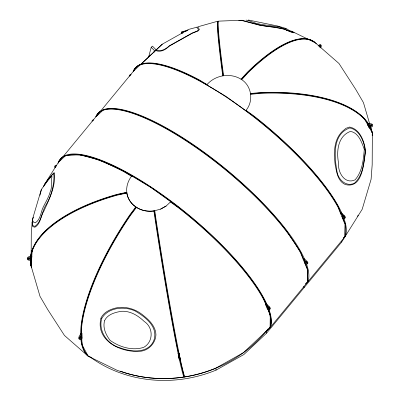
<?xml version="1.0" encoding="UTF-8"?>
<svg xmlns="http://www.w3.org/2000/svg" width="400" height="400" viewBox="0 0 400 400"><rect width="100%" height="100%" fill="white"/><g stroke="black" fill="none" stroke-linecap="round" stroke-linejoin="round"><path stroke-width="0.6" d="M31.135 260.045L31.105 265.585A134.83 58.925 -8 0 1 30.45 260.3M31.155 256.35L31.275 234.18L32.18 222.055L32.59 221.105M206.765 84.875C215.05 75.015 230.49 72.42 241.38 79.42C251.88 85.99 253.845 101.4 245.765 110.65M372.35 133.38L372.18 164.785L371.09 179.32L362.175 209.32L341.62 242.085L266.595 333.135L243.875 354.52L216.11 370.09A123.07 110.615 -13 0 1 91.15 357.72M58.585 163.255L58.6 162.08L95.585 117.195A134.83 38.385 39.5 0 1 188.165 142.215A134.83 38.385 39.5 0 1 300.46 252.6L307.515 269.895L307.34 282.41L270.36 327.295L266.43 330.96M268.14 328.885L266.165 331.28L243.445 352.665L215.68 368.235A123.07 110.615 -13 0 1 120.195 371.2A122.24 109.87 -13 0 0 184.325 376.945L185.175 376.81A122.24 109.87 -13 0 0 265.855 331.57L270.095 327.615L270.265 315.1L267.605 308.59L267.34 308.915L269.355 309.595A3.855 1.1 39.5 0 0 268.18 306.71L265.6 304.64L266.13 303.995L268.71 306.07A3.855 1.1 39.5 0 1 269.885 308.95M307.605 282.09L307.78 269.575L305.19 263.23M31.73 255.85L31.57 260.485L28.64 260.155A3.855 1.685 -8 0 1 28.825 257.55L31.84 256.625L31.73 255.85L28.715 256.775A3.855 1.685 -8 0 0 27.345 258.57M32.195 250.36L31.105 265.98L31.695 267.03M31.57 260.485L31.84 256.625M372.18 135.39L372.35 132.985L364.375 118.795A134.83 58.925 -8 0 0 260.85 92.9L250.74 93.905M39.965 195.275L41.49 189.305L47.885 180.555L50.13 177.855L51.54 176.5L52.03 176.585C50.595 181.475 52.595 186.83 50.225 191.725C48.635 197.96 44.815 203.21 42.37 209.04C40.72 213.79 39.965 219.965 35.325 222.815L33.71 222.31L32.38 220.115L33.465 217.155M148.515 57.515L151.2 47.28L152.445 46.125L156.19 49.935L149.285 56.295M32.36 219.645L41.28 189.645M357.74 216.34L358.09 215.16M43.36 186.795C45.91 181.895 49.59 177.495 53.445 173.535L54.005 173.635L53.64 174.81L53.975 175.555C53.965 185.83 51.31 195.99 45.985 204.865C41.67 211.645 41.795 221.44 34.955 226.355L33.11 225.775L32.335 224.495L32.215 221.595L32.69 220.485M43.925 185.925L44.585 184.36L58.12 162.75A134.83 38.385 39.5 0 1 123.705 171.59L131.52 176.275M320.64 47.935L320.95 47.275A3.855 1.285 -56.5 0 0 319.91 45.355L318.905 46.255M131.74 175.925C127.99 180.77 125.95 186.93 126.875 193.045A23.96 21.535 -13 0 0 135.82 206.89L136.5 207.34A23.96 21.535 -13 0 0 153.905 210.915L160.57 209.145L166.16 206.01L170.74 201.7M79.56 338.94A3.855 1.285 -56.5 0 1 79.455 335.89L81.275 333.12L81.96 333.575L82.12 338.095L80.245 339.39A3.855 1.285 -56.5 0 1 80.135 336.34L81.96 333.575M44.585 184.36L49.625 177.56L53.92 172.795L54.495 172.895L54.165 173.975L54.59 174.92C55.065 188.01 49.015 199.7 43.785 211.285C40.48 216.34 40.64 223.985 34.86 227.24L32.96 226.64L32.33 225.6L32.18 222.055M135.82 206.89L129.79 214.935A134.83 44.945 -56.5 0 0 80.645 334.245M136.125 207.155L130.095 215.2A134.83 44.945 -56.5 0 0 81.38 326.455L81.635 333.78M136.5 207.34L130.47 215.38A134.83 44.945 -56.5 0 0 88.635 356.45L117.48 370.505L121.945 371.81M344.915 217.895A3.855 1.1 39.5 0 0 343.74 215.015L341.155 212.94L340.625 213.585L343.21 215.66A3.855 1.1 39.5 0 1 344.385 218.54L342.37 217.86L342.635 217.54M266.905 305.66L267.435 305.015M304.95 259.485L303.645 258.465L303.115 259.11L304.42 260.13L304.95 259.485L306.225 260.54A3.855 1.1 39.5 0 1 307.4 263.425M341.935 214.605L342.465 213.96M305.125 263.065L304.855 263.385L306.87 264.065A3.855 1.1 39.5 0 0 305.695 261.185L304.42 260.13M305.69 283.805L307.87 281.77L344.855 236.885L345.025 224.37L337.97 207.075A134.83 38.385 39.5 0 0 225.68 96.69A134.83 38.385 39.5 0 0 133.1 71.67L96.115 116.555A134.83 38.395 39.5 0 1 194.285 145.325A134.83 38.395 39.5 0 1 304.665 259.375M241.005 79.235L247.3 72.33A134.83 44.945 -56.5 0 1 314.82 42.52L291.64 31.225L294.16 32.865L291.245 32.145L283.075 28.69L275.45 27.22L267.565 26.42L260.305 25.17L241.95 20.245L239.63 20.57M241.38 79.42L247.67 72.51A134.83 44.945 -56.5 0 1 315.195 42.7M241.685 79.685L247.975 72.78A134.83 44.945 -56.5 0 1 316.32 43.74M318.225 45.8L319.225 44.905A3.855 1.285 -56.5 0 1 320.62 45.605M153.81 52.1L154.71 51.255M155.605 50.41L162.305 44.17L188.645 29.4L197.005 27.19M141.06 64.175L155.57 50.51C160.9 52.77 165.745 49.445 169.53 45.99L192.27 33.255L198.07 30.955L199.405 29.545L197.825 26.82L217.565 21.275A134.83 4.635 81 0 0 221.615 67.365L222.745 75.795M155.775 50.315L162.305 44.17M95.85 116.875L103.24 109.99A134.83 38.385 39.5 0 1 188.43 141.89A134.83 38.385 39.5 0 1 286.92 231.39L300.725 252.28L303.545 259.195M58.335 162.4L65.725 155.515L79.825 154.725L99.675 160.09L123.92 171.24L150.915 187.42L178.815 207.525M343.59 237.845L345.335 236.215A134.83 38.385 39.5 0 0 343.95 218.425M343.375 238.195L345.12 236.565L345.29 224.05L342 215.975M305.595 284.04L307.34 282.41M149.88 55.805L133.67 71.06A134.83 38.385 39.5 0 1 199.26 79.9L207.075 84.585M160.57 209.145L166.16 206.01M367.43 124.525L369.4 128.03L371.975 126.83A3.855 1.685 -8 0 0 370.645 124.465L367.43 124.525L367.32 123.75L370.535 123.69A3.855 1.685 -8 0 1 372.61 124.94M183.09 32.915L181.95 33.235L181.645 31.915L188.04 30.12M186.875 30.875L181.76 32.31L181.645 31.915M31.385 267.085A134.83 58.925 -8 0 1 116.92 194.81L126.765 192.67A24.79 22.28 -13 0 0 154.34 210.895L155.735 220.465A134.83 4.635 81 0 0 177.065 346.11L178.575 353.26M116.92 194.81L126.765 192.67L126.765 192.275L116.92 194.415A134.83 58.925 -8 0 0 30.695 256.065M126.875 193.045L117.03 195.185A134.83 58.925 -8 0 0 31.495 267.46M179.24 358.95L179.305 359.885L178.15 353.325L179.005 353.19L180.165 359.75L179.005 353.19M178.39 354.945L179.25 354.81M238.785 20.58L240.915 20.28L260.09 25.345L275.075 27.435L283.975 29.125M250.63 93.53L260.74 92.525A134.83 58.925 -8 0 1 368.245 123.435M250.74 94.295L260.845 93.295A134.83 58.925 -8 0 1 372.775 135.7M245.995 20.1L248 20.415L255.205 23.035L261.16 24.47L279.42 26.905L287.64 30.355L290.12 30.97L286.34 28.64L284.89 28.615M240.915 20.28L218.415 21.14A134.83 4.635 81 0 0 222.465 67.23L223.6 75.66M156.23 49.89C161.235 52.06 165.745 49.035 169.335 45.825L192.095 33.07L197.27 31.01L198.475 29.74L196.93 27.075M248.315 20L277.58 26.01L285.975 28.46M89.915 356.835L88.26 356.27L82.02 344.76L81.785 338.05M88.635 356.45L91.945 357.59M286.635 30.225L293.35 32.49L290.59 30.71M56.675 165.8L56.155 165.585A3.855 1.1 39.5 0 0 55.07 165.855M56.17 166.455L55.625 166.225A3.855 1.1 39.5 0 0 55.145 167.77M80.34 334.495L81.025 334.945M81.775 337.87L82.12 338.095M245.985 110.3L254.065 116.12A134.83 38.385 39.5 0 1 342.12 213.815M170.43 201.99L178.51 207.815A134.83 38.385 39.5 0 1 269.785 327.91M315.495 42.965L339 63.505L355.775 89.46L363.45 102.615L369.655 123.79M151.2 47.28L154.945 51.09M185.175 376.81L184.365 375.8A134.83 4.635 81 0 1 156.155 220.35L154.76 210.78M184.755 376.925L183.95 375.92L179.82 359.145M184.325 376.945L183.515 375.935A134.83 4.635 81 0 1 179.39 359.475M367.605 124.25L369.4 128.03M341.155 212.94L341.595 214.01M341.06 213.67L338.235 206.755A134.83 38.385 39.5 0 0 253.845 116.47L225.945 96.365L198.95 80.19A134.83 38.385 39.5 0 0 133.365 71.35M304.035 260.39L304.685 261.995M263.21 297.81L266.3 305.385M265.6 304.64L267.34 308.915M370.515 126.73L372.24 132.61A134.83 58.925 -8 0 0 370.58 127.685M31.215 266.36L40.005 296.35L47.68 309.51L64.455 335.46L87.955 356A134.83 44.945 -56.5 0 1 80.87 339.11M181.835 32.84L181.95 33.235M341.405 241.155L341.62 242.085M303.785 286.22L304.105 287.61M266.165 331.28L266.595 333.135M215.68 368.235L216.11 370.09M178.15 353.325L179.015 357.435M178.985 358.335L178.685 356.185L178.99 357.875M153.905 210.915L155.305 220.48A134.83 4.635 81 0 0 179.145 358.34M368.95 123.685L369.06 124.455M30.185 256.285L30.295 257.06M223.165 75.68L222.03 67.245A134.83 4.635 81 0 1 217.985 21.155M130.16 75.15A3.855 1.1 39.5 0 1 131.18 74.53M129.835 76.225A3.855 1.1 39.5 0 1 130.65 75.175M154.765 51.26A397.345 0.535 -43.3 0 1 153.675 52.28M58.6 162.08A134.83 38.375 39.5 0 1 156.735 190.845A134.83 38.375 39.5 0 1 267.135 304.89M268.97 309.5A134.83 38.375 39.5 0 1 270.36 327.295M79.825 154.725A134.83 38.39 39.5 0 1 184.8 212.265A134.83 38.39 39.5 0 1 267.135 305.81M268.085 308.14A134.83 38.39 39.5 0 1 270.095 327.615M55.365 167.325A1.305 0.37 39.5 0 1 55.75 166.965M306.695 262.38A1.305 0.37 39.5 0 1 306.445 262.245M306.175 262.07A1.305 0.37 39.5 0 1 305.45 261.405M306.92 261.805A1.305 0.37 39.5 0 1 307.185 262.205M306.495 263.985A134.83 38.395 39.5 0 1 307.875 281.77M92.12 121.315A3.855 1.1 39.5 0 1 93.135 120.7M92.655 120.085A3.855 1.1 39.5 0 1 93.67 120.06M344.21 216.855A1.305 0.37 39.5 0 1 342.96 215.88M343.705 215.615A1.305 0.37 39.5 0 1 343.97 215.825M344.22 216.05A1.305 0.37 39.5 0 1 344.435 216.275M344.595 216.49A1.305 0.37 39.5 0 1 344.7 216.68M27.985 259.165A3.855 1.685 -8 0 1 27.585 258.89M30.54 258.175A1.305 0.57 -8 0 1 29.23 258.585A1.305 0.57 -8 0 1 28.18 258.27M80.8 336.18A1.305 0.435 -56.5 0 1 79.83 337.74M269.395 307.985A1.305 0.37 39.5 0 1 267.93 306.935M267.77 306.72A1.305 0.37 39.5 0 1 267.665 306.535M268.94 306.875A1.305 0.37 39.5 0 1 269.19 307.105M371.645 125.07A1.305 0.57 -8 0 1 370.535 125.605A1.305 0.57 -8 0 1 369.265 125.445M319.355 47.11A1.305 0.435 -56.5 0 1 320.63 45.86A1.305 0.435 -56.5 0 1 320.175 47.39M320.04 45.835A1.305 0.435 -56.5 0 1 319.49 46.94M364.27 149.63C363.435 160.03 362.27 171.73 355.08 179.85C344.845 184.695 337.64 172.385 338.63 163.425C336.265 151.815 337.675 136.075 350.43 131.41C358.625 132.695 361.6 142.24 364.175 148.975L364.27 149.63M365.28 151.56C363.86 162.335 363.095 175.625 354.36 183.215C346.075 187.395 337.835 179.25 336.935 171.13C334.32 156.3 332.33 134.095 349.775 127.92C359.84 129.885 364.485 142.295 365.28 151.56M365.53 152.04C363.57 163.065 362.755 189.06 345.32 184.54C337.47 181.04 336.73 171.97 335.155 164.67C333.92 153.295 333.465 140.14 342.265 131.45L345.96 128.3L349.615 127.045C360.265 129.14 364.88 142.29 365.53 152.04M100.96 318.1C95.12 341.3 122.415 353.445 141.4 351.14C149.3 349.83 155.555 342.815 155.935 334.805C155.665 325.81 148.44 319.375 141.87 314.275L141.84 314.245C133.95 308.26 123.49 305.665 113.865 308.5L113.83 308.52C108.575 310.055 103.38 312.955 100.96 318.1M101.705 318.565C97.965 331.54 108.015 344.83 120.53 347.98C131.645 352.15 148.66 353.62 153.965 340.14C158.4 326.755 145.18 316.81 135.05 310.945C124.21 305.975 108.04 307.35 101.705 318.565M104.69 320.435C102.42 327.53 105.86 334.82 110.125 340.405C119.595 347.1 132.415 351.085 143.78 347.32C153.54 341.785 153.51 327.39 144.195 321.43C138.08 315.595 130.4 310.84 121.585 311.275C115.305 312.285 107.73 314.165 104.69 320.435M179.545 356.05L179.945 358.625L179.545 356.05M304.92 262.05A1.305 0.37 39.5 0 0 306.65 263.085A1.305 0.37 39.5 0 0 305.39 261.605A1.305 0.37 39.5 0 0 304.92 262.05M342.43 216.525A1.305 0.37 39.5 0 0 344.165 217.56A1.305 0.37 39.5 0 0 342.905 216.08A1.305 0.37 39.5 0 0 342.43 216.525M28.865 259.335A1.305 0.57 -8 0 0 30.84 258.64A1.305 0.57 -8 0 0 28.935 258.335A1.305 0.57 -8 0 0 28.865 259.335M80.51 338.195A1.305 0.435 -56.5 0 0 81.47 336.28A1.305 0.435 -56.5 0 0 80.11 337.455A1.305 0.435 -56.5 0 0 80.51 338.195M267.4 307.575A1.305 0.37 39.5 0 0 269.135 308.615A1.305 0.37 39.5 0 0 267.875 307.135A1.305 0.37 39.5 0 0 267.4 307.575M369.835 126.385A1.305 0.57 -8 0 0 371.81 125.69A1.305 0.57 -8 0 0 369.905 125.385A1.305 0.57 -8 0 0 369.835 126.385"/></g></svg>
